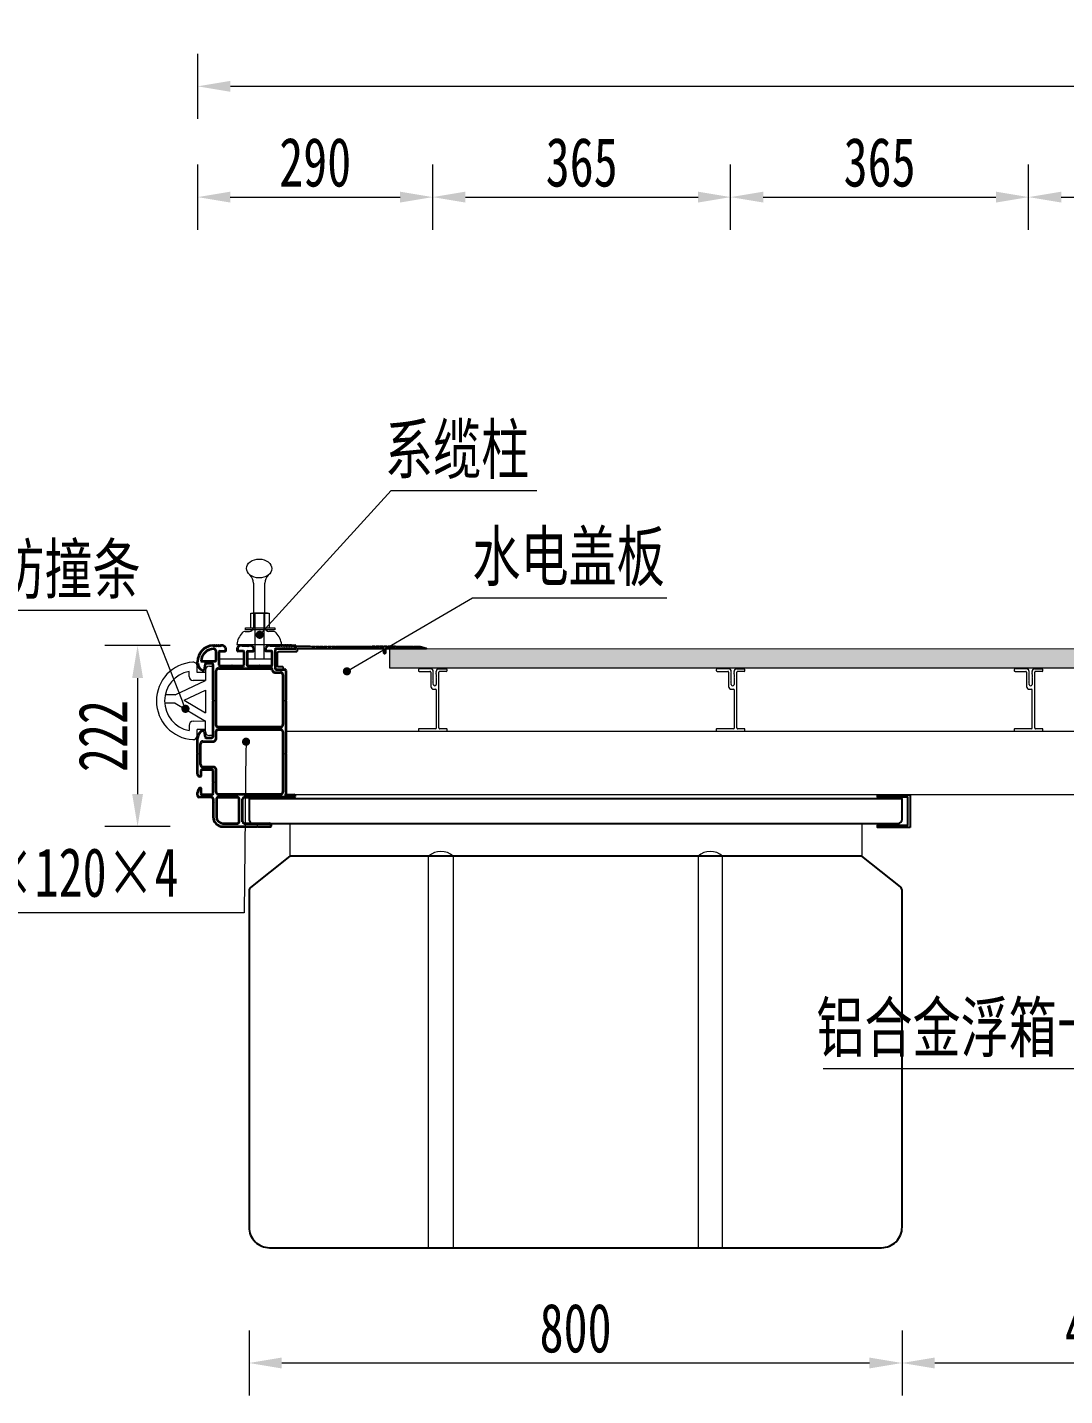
# Model space of a CAD drawing. Extents: x 36536 to 256213, y 18389 to 106449.
# Drawn here: x 246372 to 247643, y 82737 to 84414 of the extents above; entities that cross this region are included whole.
import ezdxf
from ezdxf import colors
from ezdxf.entities.mleader import LeaderData, LeaderLine
from ezdxf.math import Vec2, Vec3

# ---------------------------------------------------------------- set-up
doc = ezdxf.new("R2010")
doc.units = 0
doc.header["$LTSCALE"] = 1000
doc.header["$MEASUREMENT"] = 0
for name, color, linetype, lineweight in [('01-细实线', 3, 'Continuous', 18), ('02-标注', 3, 'Continuous', 18), ('03-中粗线', 1, 'Continuous', 35), ('结构', 52, 'Continuous', 18)]:
    doc.layers.add(name, color=color, linetype=linetype, lineweight=lineweight)
for name, color, linetype in [('_TCH_MASK', 7, 'Continuous'), ('中实线', 1, 'Continuous'), ('图层5', 6, 'Continuous')]:
    doc.layers.add(name, color=color, linetype=linetype)
doc.styles.add('3.0号字-阿文', font='', dxfattribs={"width": 0.72})
doc.styles.get('3.0号字-阿文').set_extended_font_data('FangSong_GB2312')
doc.dimstyles.new('1：20阿文', dxfattribs={"dimtxt": 3, "dimasz": 2, "dimexe": 2, "dimexo": 0, "dimtad": 1, "dimdec": 0, "dimlfac": 20, "dimzin": 0, "dimdsep": 46, "dimtxsty": '3.0号字-阿文', "dimcen": 2, "dimclrd": 3, "dimclre": 3, "dimclrt": 3, "dimadec": 0, "dimazin": 0, "dimtfac": 1, "dimtdec": 0, "dimtmove": 1, "dimatfit": 3, "dimfxl": 2, "dimfxlon": 1, "dimtolj": 1, "dimtzin": 0, "dimlwd": 18, "dimlwe": 18, "dimarcsym": 0})

# ---------------------------------------------------------------- blocks, each defined once
blk = doc.blocks.new('325')
at = {"layer": '03-中粗线', "ltscale": 0.5}
for p, q in [((76366.4, -86883.5), (76366.7, -86883.9)), ((76367, -86883.9), (76367.3, -86883.5)), ((76367.4, -86883.4), (76368.3, -86883.4)), ((76367.5, -86887.4), (76367.5, -86887.4)), ((76368.4, -86883.5), (76368.7, -86883.9)), ((76369, -86883.9), (76369.3, -86883.5)), ((76369.4, -86883.4), (76370.3, -86883.4)), ((76370, -86901.4), (76370, -86890.4)), ((76370.4, -86883.5), (76370.7, -86883.9)), ((76371, -86883.9), (76371.3, -86883.5)), ((76371.4, -86883.4), (76372.3, -86883.4)), ((76372.4, -86883.5), (76372.7, -86883.9)), ((76373, -86883.9), (76373.3, -86883.5)), ((76373.4, -86883.4), (76374.3, -86883.4)), ((76373.5, -86891.4), (76373.5, -86907.4)), ((76374.4, -86883.5), (76374.7, -86883.9)), ((76374.5, -86890.4), (76381.3, -86890.4)), ((76375, -86883.9), (76375.3, -86883.5)), ((76375.4, -86883.4), (76376.3, -86883.4)), ((76381.5, -86885.9), (76381.5, -86890.2)), ((76396.5, -86890.2), (76396.5, -86885.9)), ((76396.5, -86885.9), (76396.5, -86890.2)), ((76403.5, -86890.4), (76396.7, -86890.4)), ((76402.8, -86883.5), (76403.1, -86883.9)), ((76403.4, -86883.9), (76403.7, -86883.5)), ((76404.5, -86907.4), (76404.5, -86891.4)), ((76404.8, -86883.5), (76405.1, -86883.9)), ((76405.4, -86883.9), (76405.7, -86883.5)), ((76406.8, -86883.5), (76407.1, -86883.9)), ((76407.4, -86883.9), (76407.7, -86883.5)), ((76408, -86891.4), (76408, -86907.4)), ((76408.8, -86883.5), (76409.1, -86883.9)), ((76409, -86890.4), (76415.8, -86890.4)), ((76409.4, -86883.9), (76409.7, -86883.5)), ((76416, -86885.9), (76416, -86890.2)), ((76431, -86890.2), (76431, -86885.9)), ((76438, -86890.4), (76431.2, -86890.4)), ((76436.5, -86883.4), (76447.7, -86883.4)), ((76441.7, -86883.4), (76436.5, -86883.4)), ((76439, -86907.4), (76439, -86891.4)), ((76442.5, -86888.4), (76442.5, -86911.9)), ((76466.7, -86887.4), (76443.5, -86887.4)), ((76448.1, -86883.9), (76447.8, -86883.5)), ((76448.7, -86883.5), (76448.4, -86883.9)), ((76449.7, -86883.4), (76448.8, -86883.4)), ((76450.1, -86883.9), (76449.8, -86883.5)), ((76450.7, -86883.5), (76450.4, -86883.9)), ((76451.7, -86883.4), (76450.8, -86883.4)), ((76452.1, -86883.9), (76451.8, -86883.5)), ((76452.7, -86883.5), (76452.4, -86883.9)), ((76453.7, -86883.4), (76452.8, -86883.4)), ((76454.1, -86883.9), (76453.8, -86883.5)), ((76454.7, -86883.5), (76454.4, -86883.9)), ((76455.7, -86883.4), (76454.8, -86883.4)), ((76456.1, -86883.9), (76455.8, -86883.5)), ((76456.7, -86883.5), (76456.4, -86883.9)), ((76457.7, -86883.4), (76456.8, -86883.4)), ((76458.1, -86883.9), (76457.8, -86883.5)), ((76458.7, -86883.5), (76458.4, -86883.9)), ((76459.7, -86883.4), (76458.8, -86883.4)), ((76460.1, -86883.9), (76459.8, -86883.5)), ((76460.7, -86883.5), (76460.4, -86883.9)), ((76461.7, -86883.4), (76460.8, -86883.4)), ((76462.1, -86883.9), (76461.8, -86883.5)), ((76462.7, -86883.5), (76462.4, -86883.9)), ((76462.8, -86883.4), (76466.7, -86883.4)), ((76467.5, -86884.2), (76467.5, -86886.6)), ((76347.5, -86905), (76347.5, -86903.4)), ((76351.6, -86902.4), (76351.6, -86902.4)), ((76356.7, -86906.2), (76355.3, -86913.6)), ((76364.5, -86905.4), (76357.6, -86905.4)), ((76366.5, -86950.3), (76366.5, -86907.4)), ((76373, -86911.4), (76438, -86911.4)), ((76374.5, -86908.4), (76388.5, -86908.4)), ((76388.6, -86908.5), (76388.9, -86908.8)), ((76389.2, -86908.8), (76389.5, -86908.5)), ((76389.6, -86908.4), (76403.5, -86908.4)), ((76409, -86908.4), (76423, -86908.4)), ((76423.1, -86908.5), (76423.4, -86908.8)), ((76423.7, -86908.8), (76424, -86908.5)), ((76424.1, -86908.4), (76438, -86908.4)), ((76442, -86916.4), (76449, -86916.4)), ((76443.5, -86912.9), (76454.5, -86912.9)), ((76452, -86919.4), (76452, -86980.4)), ((76455.5, -86913.9), (76455.5, -86950.3)), ((76366.5, -86994.4), (76366.5, -86951.5)), ((76366.9, -86950.8), (76366.6, -86950.5)), ((76366.6, -86951.3), (76366.9, -86951)), ((76455.5, -86950.5), (76455.2, -86950.8)), ((76455.2, -86951), (76455.5, -86951.3)), ((76455.5, -86951.5), (76455.5, -86951.5)), ((76455.5, -86951.5), (76455.5, -87015.6)), ((76355.3, -86988.2), (76356.7, -86995.6)), ((76357.6, -86996.4), (76364.5, -86996.4)), ((76370, -86997.9), (76370, -86988.4)), ((76449, -86983.4), (76372, -86983.4)), ((76372, -86986.4), (76449, -86986.4)), ((76452, -86989.4), (76452, -87062.9)), ((76347.5, -87015.6), (76347.5, -86996.8)), ((76351, -87029.4), (76351, -87003.9)), ((76354, -87000.9), (76367, -87000.9)), ((76347.5, -87031), (76347.5, -87016.7)), ((76347.9, -87016), (76347.6, -87015.7)), ((76347.6, -87016.6), (76347.9, -87016.3)), ((76455.5, -87015.7), (76455.2, -87016)), ((76455.2, -87016.3), (76455.5, -87016.6)), ((76455.5, -87016.7), (76455.5, -87065.9)), ((76347.5, -87041.4), (76347.5, -87031)), ((76351.3, -87043.9), (76350, -87043.9)), ((76351.5, -87036.9), (76351.5, -87043.7)), ((76365.5, -87035.9), (76352.5, -87035.9)), ((76367, -87032.4), (76354, -87032.4)), ((76366.5, -87050.3), (76366.5, -87036.9)), ((76370, -87062.9), (76370, -87035.4)), ((76347.5, -87067.4), (76347.5, -87063.4)), ((76350, -87057.9), (76351.3, -87057.9)), ((76351.5, -87058.1), (76351.5, -87064.9)), ((76366.5, -87064.9), (76366.5, -87051.5)), ((76366.9, -87050.8), (76366.6, -87050.5)), ((76366.6, -87051.3), (76366.9, -87051)), ((76352.5, -87065.9), (76365.5, -87065.9)), ((76368.5, -87075.4), (76368.5, -87075.4)), ((76396.5, -87069.4), (76372.5, -87069.4)), ((76372.5, -87069.4), (76396.5, -87069.4)), ((76449, -87065.9), (76373, -87065.9)), ((76465.5, -87069.4), (76404.5, -87069.4)), ((76404.5, -87069.4), (76432.5, -87069.4)), ((76456, -87066.4), (76465.5, -87066.4)), ((76466.5, -87067.4), (76466.5, -87068.4)), ((76378.5, -87105.4), (76420, -87105.4)), ((76420.1, -87105.3), (76420.4, -87105)), ((76420.7, -87105), (76421, -87105.3)), ((76421.1, -87105.4), (76436.5, -87105.4)), ((76437.5, -87104.4), (76437.5, -87104.4))]:
    blk.add_line(p, q, dxfattribs=at)
at = {"layer": '03-中粗线'}
for p, q in [((76402, -86883.4), (76402.7, -86883.4)), ((76403.9, -86883.4), (76404.7, -86883.4)), ((76405.9, -86883.4), (76406.7, -86883.4)), ((76407.9, -86883.4), (76408.7, -86883.4)), ((76409.9, -86883.4), (76410.5, -86883.4)), ((76351.6, -86902.4), (76369, -86902.4)), ((76439, -86914), (76439, -86912.4)), ((76370, -86981.4), (76370, -86914.4)), ((76364.5, -87069.4), (76349.5, -87069.4)), ((76366.5, -87071.4), (76366.5, -87093.6)), ((76370.5, -87071.4), (76370.5, -87093.6)), ((76396.5, -87069.4), (76372.5, -87069.4)), ((76398.5, -87099.4), (76398.5, -87071.4)), ((76402.5, -87099.4), (76402.5, -87071.4)), ((76378.5, -87101.4), (76396.5, -87101.4)), ((76397.5, -87101.4), (76397.5, -87101.4)), ((76403.5, -87102.4), (76403.5, -87102.4)), ((76404.5, -87101.4), (76435.5, -87101.4))]:
    blk.add_line(p, q, dxfattribs=at)
at = {"layer": '03-中粗线', "ltscale": 0.5}
for centre, radius, start, end in [((76367.6, -86903.4), 20.1, 93.8653, 179.9146), ((76367.5, -86903.4), 15.9, 89.8166, 176.4472), ((76366.3, -86883.6), 0.2, 45, 90), ((76366.8, -86883.8), 0.2, 225, 315), ((76367, -86890.4), 3, 0, 90), ((76367.4, -86883.6), 0.2, 90, 135), ((76367.5, -86903.4), 20, 90, 90.3567), ((76368.3, -86883.6), 0.2, 45, 90), ((76368.8, -86883.8), 0.2, 225, 315), ((76369.4, -86883.6), 0.2, 90, 135), ((76370.3, -86883.6), 0.2, 45, 90), ((76370.8, -86883.8), 0.2, 225, 315), ((76371.4, -86883.6), 0.2, 90, 135), ((76372.3, -86883.6), 0.2, 45, 90), ((76372.8, -86883.8), 0.2, 225, 315), ((76373.4, -86883.6), 0.2, 90, 135), ((76374.5, -86891.4), 1, 90, 180), ((76374.3, -86883.6), 0.2, 45, 90), ((76374.8, -86883.8), 0.2, 225, 315), ((76375.4, -86883.6), 0.2, 90, 135), ((76376.4, -86889.9), 6.54, 38.1788, 91.2207), ((76381.3, -86890.2), 0.2, 270, 0.2741), ((76401.7, -86890), 6.6, 87.1926, 141.6953), ((76396.7, -86890.2), 0.2, 180, 270), ((76402.7, -86883.6), 0.2, 45, 90), ((76403.3, -86883.8), 0.2, 225, 315), ((76403.5, -86891.4), 1, 0, 90), ((76403.9, -86883.6), 0.2, 90, 135), ((76404.7, -86883.6), 0.2, 45, 90), ((76405.3, -86883.8), 0.2, 225, 315), ((76405.9, -86883.6), 0.2, 90, 135), ((76406.7, -86883.6), 0.2, 45, 90), ((76407.3, -86883.8), 0.2, 225, 315), ((76407.9, -86883.6), 0.2, 90, 135), ((76409, -86891.4), 1, 90, 180), ((76408.7, -86883.6), 0.2, 45, 90), ((76409.3, -86883.8), 0.2, 225, 315), ((76409.9, -86883.6), 0.2, 90, 135), ((76410.9, -86890), 6.6, 38.3047, 92.8074), ((76415.8, -86890.2), 0.2, 270, 0.2741), ((76436.2, -86890), 6.6, 87.1926, 141.6953), ((76431.2, -86890.2), 0.2, 180, 270), ((76438, -86891.4), 1, 0, 90), ((76443.5, -86888.4), 1, 90, 180), ((76447.7, -86883.6), 0.2, 45, 90), ((76448.2, -86883.8), 0.2, 225, 315), ((76448.8, -86883.6), 0.2, 90, 135), ((76449.7, -86883.6), 0.2, 45, 90), ((76450.2, -86883.8), 0.2, 225, 315), ((76450.8, -86883.6), 0.2, 90, 135), ((76451.7, -86883.6), 0.2, 45, 90), ((76452.2, -86883.8), 0.2, 225, 315), ((76452.8, -86883.6), 0.2, 90, 135), ((76453.7, -86883.6), 0.2, 45, 90), ((76454.2, -86883.8), 0.2, 225, 315), ((76454.8, -86883.6), 0.2, 90, 135), ((76455.7, -86883.6), 0.2, 45, 90), ((76456.2, -86883.8), 0.2, 225, 315), ((76456.8, -86883.6), 0.2, 90, 135), ((76457.7, -86883.6), 0.2, 45, 90), ((76458.2, -86883.8), 0.2, 225, 315), ((76458.8, -86883.6), 0.2, 90, 135), ((76459.7, -86883.6), 0.2, 45, 90), ((76460.2, -86883.8), 0.2, 225, 315), ((76460.8, -86883.6), 0.2, 90, 135), ((76461.7, -86883.6), 0.2, 45, 90), ((76462.2, -86883.8), 0.2, 225, 315), ((76462.8, -86883.6), 0.2, 90, 135), ((76466.7, -86884.2), 0.8, 0, 90), ((76466.7, -86886.6), 0.8, 270, 0), ((76357.4, -86905), 9.84, 179.7094, 251.9861), ((76357.6, -86906.4), 1, 90, 169.7), ((76364.5, -86907.4), 2, 360, 90), ((76369, -86901.4), 1, 270, 0), ((76373, -86914.4), 3, 90, 180), ((76374.5, -86907.4), 1, 180, 270), ((76388.5, -86908.6), 0.2, 45, 90), ((76389, -86908.6), 0.2, 225, 315), ((76389.6, -86908.6), 0.2, 90, 135), ((76403.5, -86907.4), 1, 270, 0), ((76409, -86907.4), 1, 180, 270), ((76423, -86908.6), 0.2, 45, 90), ((76423.5, -86908.6), 0.2, 225, 315), ((76424.1, -86908.6), 0.2, 90, 135), ((76438, -86907.4), 1, 270, 0), ((76438, -86912.4), 1, 0, 90), ((76443.5, -86911.9), 1, 180, 270), ((76354.3, -86913.4), 1, 270, 349.7), ((76442.1, -86913.3), 3.14, 193.5612, 269.1192), ((76449, -86919.4), 3, 0, 90), ((76454.5, -86913.9), 1, 0, 90), ((76366.7, -86950.3), 0.2, 180, 225), ((76366.7, -86951.5), 0.2, 135, 180), ((76366.8, -86950.9), 0.2, 315, 45), ((76455.3, -86950.9), 0.2, 135, 225), ((76455.3, -86950.3), 0.2, 315, 0), ((76455.3, -86951.5), 0.2, 360, 45), ((76357.6, -86996.9), 10.1, 110.0422, 179.7055), ((76354.3, -86988.4), 1.03, 10.8147, 98.718), ((76357.6, -86995.4), 1, 190.3, 270), ((76364.5, -86994.4), 2, 270, 0), ((76372, -86981.4), 2, 180, 270), ((76372, -86988.4), 2, 90, 180), ((76449, -86980.4), 3, 270, 0), ((76449, -86989.4), 3, 0, 90), ((76354, -87003.9), 3, 90, 180), ((76367, -86997.9), 3, 270, 0), ((76347.7, -87015.6), 0.2, 180, 225), ((76347.7, -87016.7), 0.2, 135, 180), ((76347.8, -87016.2), 0.2, 315, 45), ((76354, -87029.4), 3, 180, 270), ((76455.3, -87016.2), 0.2, 135, 225), ((76455.3, -87015.6), 0.2, 315, 0), ((76455.3, -87016.7), 0.2, 360, 45), ((76350, -87041.4), 2.5, 180, 270), ((76351.3, -87043.7), 0.2, 270, 0), ((76352.5, -87036.9), 1, 90, 180), ((76365.5, -87036.9), 1, 0, 90), ((76367, -87035.4), 3, 0, 90), ((76354.1, -87063.1), 6.6, 128.3047, 182.8074), ((76351.3, -87058.1), 0.2, 0, 90), ((76366.7, -87050.3), 0.2, 180, 225), ((76366.7, -87051.5), 0.2, 135, 180), ((76366.8, -87050.9), 0.2, 315, 45), ((76373, -87062.9), 3, 180, 270), ((76449, -87062.9), 3, 270, 0), ((76352.5, -87064.9), 1, 180, 270), ((76365.5, -87064.9), 1, 270, 0), ((76396.5, -87071.4), 2, 0, 90), ((76404.5, -87071.4), 2, 90, 180), ((76455.5, -87066.4), 0.5, 90, 0), ((76465.5, -87067.4), 1, 0, 90), ((76465.5, -87068.4), 1, 270, 0), ((76396.5, -87099.4), 2, 270, 0), ((76404.5, -87099.4), 2, 180, 270), ((76420, -87105.2), 0.2, 270, 315), ((76420.5, -87105.2), 0.2, 45, 135), ((76421.1, -87105.2), 0.2, 225, 270), ((76434.5, -87104.3), 3.07, 357.6884, 69.6917), ((76436.5, -87104.4), 1, 270, 0)]:
    blk.add_arc(centre, radius, start, end, dxfattribs=at)
at = {"layer": '03-中粗线'}
for centre, radius, start, end in [((76349.5, -87067.4), 2, 180, 270), ((76364.5, -87071.4), 2, 0, 90), ((76372.5, -87071.4), 2, 90, 180), ((76378.5, -87093.4), 12, 180, 270), ((76378.5, -87093.4), 8, 180, 270)]:
    blk.add_arc(centre, radius, start, end, dxfattribs=at)
blk = doc.blocks.new('*D695')
at = {"layer": '01-细实线', "color": 3, "linetype": 'Continuous', "lineweight": 18, "transparency": 16777216}
for p, q in [((248448.515, 82185.443), (248448.515, 82189.443)), ((248623.534, 82185.443), (248623.534, 82189.443)), ((248450.515, 82187.443), (248621.534, 82187.443))]:
    blk.add_line(p, q, dxfattribs=at)
at = {"layer": '01-细实线', "color": 3, "transparency": 16777216}
for points in [[(248450.515, 82187.776), (248450.515, 82187.109), (248448.515, 82187.443)], [(248621.534, 82187.776), (248621.534, 82187.109), (248623.534, 82187.443)]]:
    blk.add_solid(points, dxfattribs=at)
at = {"layer": 'Defpoints', "color": 0, "transparency": 16777216}
for p in [(248623.534, 82187.443), (248448.515, 82152.062), (248623.534, 82152.062)]:
    blk.add_point(p, dxfattribs=at)
at = {"layer": '01-细实线', "color": 3, "transparency": 16777216, "insert": (248536.025, 82189.568), "char_height": 3, "attachment_point": 5, "style": '3.0号字-阿文'}
blk.add_mtext('\\A1;3500', dxfattribs=at)
blk = doc.blocks.new('A$C4B927DFE')
at = {"color": 0, "lineweight": 5}
for p, q in [((-40.6, 66.9), (-40.6, 67.9)), ((-53.9, 64.4), (-53.9, 65.9)), ((-56.9, 44.1), (-54.6, 44.1))]:
    blk.add_line(p, q, dxfattribs=at)
at = {"color": 0, "lineweight": 0, "ltscale": 0.5}
blk.add_arc((-56.6, 48.1), 4.07, 190.1528, 265.2718, dxfattribs=at)
at = {"layer": '结构', "color": 0, "linetype": 'ByBlock', "lineweight": 0, "ltscale": 0.5}
for p, q in [((-75.6, 67.9), (-75.6, 66.9)), ((-60.4, 68.9), (-74.6, 68.9)), ((-50.9, 68.9), (-41.6, 68.9)), ((-74.6, 65.9), (-61.6, 65.9)), ((-60.6, 64.9), (-60.6, 47.4)), ((-57.8, 64.2), (-57.4, 64.4)), ((-57.4, 63.9), (-57.8, 64.2)), ((-57.8, 62.4), (-57.4, 62.6)), ((-57.4, 62.1), (-57.8, 62.4)), ((-57.8, 60.6), (-57.4, 60.8)), ((-57.4, 60.3), (-57.8, 60.6)), ((-57.8, 58.8), (-57.4, 59)), ((-57.4, 58.5), (-57.8, 58.8)), ((-57.8, 57), (-57.4, 57.2)), ((-57.4, 56.7), (-57.8, 57)), ((-57.8, 55.2), (-57.4, 55.4)), ((-57.4, 54.9), (-57.8, 55.2)), ((-57.8, 53.4), (-57.4, 53.6)), ((-57.4, 53.1), (-57.8, 53.4)), ((-57.8, 51.6), (-57.4, 51.8)), ((-57.4, 51.3), (-57.8, 51.6)), ((-57.4, 64.4), (-57.4, 65.9)), ((-57.4, 62.6), (-57.4, 63.9)), ((-57.4, 60.8), (-57.4, 62.1)), ((-57.4, 59), (-57.4, 60.3)), ((-57.4, 57.2), (-57.4, 58.5)), ((-57.4, 55.4), (-57.4, 56.7)), ((-57.4, 53.6), (-57.4, 54.9)), ((-57.4, 51.8), (-57.4, 53.1)), ((-57.4, 53.1), (-57.4, 53.1)), ((-57.4, 50.1), (-57.4, 51.3)), ((-53.5, 64.2), (-53.9, 64.4)), ((-53.9, 63.9), (-53.5, 64.2)), ((-53.9, 62.6), (-53.9, 63.9)), ((-53.5, 62.4), (-53.9, 62.6)), ((-53.9, 62.1), (-53.5, 62.4)), ((-53.9, 62.2), (-53.9, 61.9)), ((-53.9, 61.9), (-53.5, 61.7)), ((-53.5, 61.7), (-53.9, 61.4)), ((-53.9, 61.4), (-53.9, 60.1)), ((-53.9, 60.1), (-53.5, 59.9)), ((-53.5, 59.9), (-53.9, 59.6)), ((-53.9, 59.6), (-53.9, 58.3)), ((-53.9, 58.3), (-53.5, 58.1)), ((-53.5, 58.1), (-53.9, 57.8)), ((-53.9, 57.8), (-53.9, 56.5)), ((-53.9, 56.5), (-53.5, 56.3)), ((-53.5, 56.3), (-53.9, 56)), ((-53.9, 56), (-53.9, 54.7)), ((-53.9, 54.7), (-53.5, 54.5)), ((-53.5, 54.5), (-53.9, 54.2)), ((-53.9, 54.2), (-53.9, 52.9)), ((-53.9, 52.9), (-53.5, 52.7)), ((-53.5, 52.7), (-53.9, 52.4)), ((-53.9, 52.4), (-53.9, 51.1)), ((-53.9, 51.1), (-53.5, 50.9)), ((-53.5, 50.9), (-53.9, 50.6)), ((-53.9, 50.6), (-53.9, 50.1)), ((-50.6, -3.1), (-50.6, 64.9)), ((-41.6, 65.9), (-49.6, 65.9)), ((-53.6, -3.1), (-53.6, 43.1)), ((-75.6, -4.6), (-75.6, -6.6)), ((-54.6, -4.1), (-75.1, -4.1)), ((-75.1, -7.1), (-41.1, -7.1)), ((-41.1, -4.1), (-49.6, -4.1)), ((-40.6, -6.6), (-40.6, -4.6))]:
    blk.add_line(p, q, dxfattribs=at)
for centre, radius, start, end in [((-74.6, 67.9), 1, 90, 180), ((-74.6, 66.9), 1, 180, 270), ((-60.4, 65.9), 3, 360, 90.0017), ((-50.9, 65.9), 3, 89.9983, 180), ((-41.6, 67.9), 1, 0, 90), ((-41.6, 66.9), 1, 270, 360), ((-61.6, 64.9), 1, 0, 90), ((-49.6, 64.9), 1, 90, 180), ((-55.6, 50.1), 1.75, 180, 0), ((-54.6, 43.1), 1, 0, 90), ((-75.1, -4.6), 0.5, 90, 180), ((-75.1, -6.6), 0.5, 180, 270), ((-54.6, -3.1), 1, 270, 0), ((-49.6, -3.1), 1, 180, 270), ((-41.1, -4.6), 0.5, 0, 90), ((-41.1, -6.6), 0.5, 270, 0)]:
    blk.add_arc(centre, radius, start, end, dxfattribs=at)
blk = doc.blocks.new('本主梁龙骨')
at = {"layer": '_TCH_MASK', "color": 0, "rotation": 180}
blk.add_blockref('A$C4B927DFE', (-41.1, 20), dxfattribs=at)
blk = doc.blocks.new('_Dot')
at = {"color": 0, "linetype": 'ByBlock', "lineweight": -2}
blk.add_line((-0.5, 0), (-1, 0), dxfattribs=at)
at = {"color": 0, "linetype": 'ByBlock', "const_width": 0.5}
blk.add_lwpolyline([(-0.25, 0, 1), (0.25, 0, 1)], format="xyb", close=True, dxfattribs=at)
blk = doc.blocks.new('050505')
at = {"color": 5}
for p, q in [((-2730450.6, 1053019.4), (-2730450.6, 1052979.4)), ((-2729749.9, 1053019.4), (-2729749.9, 1052979.4))]:
    blk.add_line(p, q, dxfattribs=at)
at = {"color": 5, "lineweight": -3}
for points in [[(-2730450.6, 1053019.4), (-2729750.6, 1053019.3), (-2729705.6, 1053019.4, 0.413651), (-2729700.6, 1053024.4), (-2729700.6, 1053049.4), (-2730500.6, 1053049.4), (-2730500.6, 1053024.4, 0.414214), (-2730495.6, 1053019.4)], [(-2729702.5, 1052941.5), (-2729749.9, 1052979.4), (-2730450.6, 1052979.4), (-2730498.7, 1052940.9, 0.227838), (-2730500.6, 1052937), (-2730500.6, 1052524.4, 0.414214), (-2730475.6, 1052499.4), (-2729725.6, 1052499.4, 0.414214), (-2729700.6, 1052524.4), (-2729700.6, 1052937.6, 0.227838)]]:
    blk.add_lwpolyline(points, format="xyb", close=True, dxfattribs=at)
at = {"color": 5}
for points in [[(-2730280.6, 1052979.4), (-2730250.6, 1052979.4), (-2730250.6, 1052499.4), (-2730280.6, 1052499.4)], [(-2729920.6, 1052979.4), (-2729950.6, 1052979.4), (-2729950.6, 1052499.4), (-2729920.6, 1052499.4)]]:
    blk.add_lwpolyline(points, close=True, dxfattribs=at)
for centre in [(-2730265.6, 1052962.1), (-2729935.6, 1052962.1)]:
    blk.add_arc(centre, 22.9, 49.0849, 130.9151, dxfattribs=at)
blk = doc.blocks.new('*D696')
at = {"layer": '02-标注', "color": 3, "linetype": 'Continuous', "lineweight": 18, "transparency": 16777216}
for p, q in [((248451.664, 82111.212), (248451.664, 82107.212)), ((248491.664, 82111.212), (248491.664, 82107.212)), ((248453.664, 82109.212), (248489.664, 82109.212))]:
    blk.add_line(p, q, dxfattribs=at)
at = {"layer": '02-标注', "color": 3, "transparency": 16777216}
for points in [[(248453.664, 82109.545), (248453.664, 82108.878), (248451.664, 82109.212)], [(248489.664, 82109.545), (248489.664, 82108.878), (248491.664, 82109.212)]]:
    blk.add_solid(points, dxfattribs=at)
at = {"layer": 'Defpoints', "color": 0, "transparency": 16777216}
for p in [(248451.664, 82127.841), (248491.664, 82127.856), (248491.664, 82109.212)]:
    blk.add_point(p, dxfattribs=at)
at = {"layer": '02-标注', "color": 3, "transparency": 16777216, "insert": (248471.664, 82111.337), "char_height": 3, "attachment_point": 5, "style": '3.0号字-阿文'}
blk.add_mtext('\\A1;800', dxfattribs=at)
blk = doc.blocks.new('*D697')
at = {"layer": '02-标注', "color": 3, "linetype": 'Continuous', "lineweight": 18, "transparency": 16777216}
for p, q in [((248491.664, 82111.212), (248491.664, 82107.212)), ((248516.024, 82111.212), (248516.024, 82107.212)), ((248493.664, 82109.212), (248514.024, 82109.212))]:
    blk.add_line(p, q, dxfattribs=at)
at = {"layer": '02-标注', "color": 3, "transparency": 16777216}
for points in [[(248493.664, 82109.545), (248493.664, 82108.878), (248491.664, 82109.212)], [(248514.024, 82109.545), (248514.024, 82108.878), (248516.024, 82109.212)]]:
    blk.add_solid(points, dxfattribs=at)
at = {"layer": 'Defpoints', "color": 0, "transparency": 16777216}
for p in [(248491.664, 82127.856), (248516.024, 82125.554), (248516.024, 82109.212)]:
    blk.add_point(p, dxfattribs=at)
at = {"layer": '02-标注', "color": 3, "transparency": 16777216, "insert": (248503.844, 82111.337), "char_height": 3, "attachment_point": 5, "style": '3.0号字-阿文'}
blk.add_mtext('\\A1;488', dxfattribs=at)
blk = doc.blocks.new('*D701')
at = {"layer": '02-标注', "color": 3, "linetype": 'Continuous', "lineweight": 18, "transparency": 16777216}
for p, q in [((248446.833, 82153.178), (248442.833, 82153.178)), ((248444.833, 82151.178), (248444.833, 82144.078)), ((248446.833, 82142.078), (248442.833, 82142.078))]:
    blk.add_line(p, q, dxfattribs=at)
at = {"layer": '02-标注', "color": 3, "transparency": 16777216}
for points in [[(248444.5, 82151.178), (248445.166, 82151.178), (248444.833, 82153.178)], [(248444.5, 82144.078), (248445.166, 82144.078), (248444.833, 82142.078)]]:
    blk.add_solid(points, dxfattribs=at)
at = {"layer": 'Defpoints', "color": 0, "transparency": 16777216}
for p in [(248449.829, 82153.178), (248444.833, 82142.078), (248451.099, 82142.078)]:
    blk.add_point(p, dxfattribs=at)
at = {"layer": '02-标注', "color": 3, "transparency": 16777216, "insert": (248442.708, 82147.628), "char_height": 3, "attachment_point": 5, "rotation": 90, "style": '3.0号字-阿文'}
blk.add_mtext('\\A1;222', dxfattribs=at)
blk = doc.blocks.new('*D702')
at = {"layer": '02-标注', "color": 3, "linetype": 'Continuous', "lineweight": 18, "transparency": 16777216}
for p, q in [((248448.514, 82178.654), (248448.514, 82182.654)), ((248462.914, 82178.654), (248462.914, 82182.654)), ((248450.514, 82180.654), (248460.914, 82180.654))]:
    blk.add_line(p, q, dxfattribs=at)
at = {"layer": '02-标注', "color": 3, "transparency": 16777216}
for points in [[(248450.514, 82180.988), (248450.514, 82180.321), (248448.514, 82180.654)], [(248460.914, 82180.988), (248460.914, 82180.321), (248462.914, 82180.654)]]:
    blk.add_solid(points, dxfattribs=at)
at = {"layer": 'Defpoints', "color": 0, "transparency": 16777216}
for p in [(248462.914, 82180.654), (248448.514, 82152.138), (248462.914, 82147.928)]:
    blk.add_point(p, dxfattribs=at)
at = {"layer": '02-标注', "color": 3, "transparency": 16777216, "insert": (248455.714, 82182.779), "char_height": 3, "attachment_point": 5, "style": '3.0号字-阿文'}
blk.add_mtext('\\A1;290', dxfattribs=at)
blk = doc.blocks.new('*D703')
at = {"layer": '02-标注', "color": 3, "linetype": 'Continuous', "lineweight": 18, "transparency": 16777216}
for p, q in [((248462.914, 82178.654), (248462.914, 82182.654)), ((248481.164, 82178.654), (248481.164, 82182.654)), ((248464.914, 82180.654), (248479.164, 82180.654))]:
    blk.add_line(p, q, dxfattribs=at)
at = {"layer": '02-标注', "color": 3, "transparency": 16777216}
for points in [[(248464.914, 82180.988), (248464.914, 82180.321), (248462.914, 82180.654)], [(248479.164, 82180.988), (248479.164, 82180.321), (248481.164, 82180.654)]]:
    blk.add_solid(points, dxfattribs=at)
at = {"layer": 'Defpoints', "color": 0, "transparency": 16777216}
for p in [(248481.164, 82180.654), (248462.914, 82147.928), (248481.164, 82147.928)]:
    blk.add_point(p, dxfattribs=at)
at = {"layer": '02-标注', "color": 3, "transparency": 16777216, "insert": (248472.039, 82182.779), "char_height": 3, "attachment_point": 5, "style": '3.0号字-阿文'}
blk.add_mtext('\\A1;365', dxfattribs=at)
blk = doc.blocks.new('*D704')
at = {"layer": '02-标注', "color": 3, "linetype": 'Continuous', "lineweight": 18, "transparency": 16777216}
for p, q in [((248481.164, 82178.654), (248481.164, 82182.654)), ((248499.414, 82178.654), (248499.414, 82182.654)), ((248483.164, 82180.654), (248497.414, 82180.654))]:
    blk.add_line(p, q, dxfattribs=at)
at = {"layer": '02-标注', "color": 3, "transparency": 16777216}
for points in [[(248483.164, 82180.988), (248483.164, 82180.321), (248481.164, 82180.654)], [(248497.414, 82180.988), (248497.414, 82180.321), (248499.414, 82180.654)]]:
    blk.add_solid(points, dxfattribs=at)
at = {"layer": 'Defpoints', "color": 0, "transparency": 16777216}
for p in [(248499.414, 82180.654), (248481.164, 82147.928), (248499.414, 82147.928)]:
    blk.add_point(p, dxfattribs=at)
at = {"layer": '02-标注', "color": 3, "transparency": 16777216, "insert": (248490.289, 82182.779), "char_height": 3, "attachment_point": 5, "style": '3.0号字-阿文'}
blk.add_mtext('\\A1;365', dxfattribs=at)
blk = doc.blocks.new('*D705')
at = {"layer": '02-标注', "color": 3, "linetype": 'Continuous', "lineweight": 18, "transparency": 16777216}
for p, q in [((248499.414, 82178.654), (248499.414, 82182.654)), ((248517.664, 82178.654), (248517.664, 82182.654)), ((248501.414, 82180.654), (248515.664, 82180.654))]:
    blk.add_line(p, q, dxfattribs=at)
at = {"layer": '02-标注', "color": 3, "transparency": 16777216}
for points in [[(248501.414, 82180.988), (248501.414, 82180.321), (248499.414, 82180.654)], [(248515.664, 82180.988), (248515.664, 82180.321), (248517.664, 82180.654)]]:
    blk.add_solid(points, dxfattribs=at)
at = {"layer": 'Defpoints', "color": 0, "transparency": 16777216}
for p in [(248517.664, 82180.654), (248499.414, 82147.928), (248517.664, 82147.928)]:
    blk.add_point(p, dxfattribs=at)
at = {"layer": '02-标注', "color": 3, "transparency": 16777216, "insert": (248508.539, 82182.779), "char_height": 3, "attachment_point": 5, "style": '3.0号字-阿文'}
blk.add_mtext('\\A1;365', dxfattribs=at)
blk = doc.blocks.new('hajshfjsf')
at = {"layer": '01-细实线'}
h = blk.add_hatch(dxfattribs=at)
h.set_pattern_fill('AR-HBONE', color=24, scale=0.0075)
h.set_pattern_definition([(45, (252192.1856, 82396.5455), (0, 1.07763073), [2.286, -0.762]), (135, (252192.7244, 82397.0843), (1e-16, 1.07763073), [2.286, -0.762])])
h.paths.add_polyline_path([(248611.784, 82152.952), (248460.264, 82152.965), (248460.264, 82151.815), (248611.784, 82151.802)])
at = {"layer": '01-细实线', "color": 40, "true_color": 0xf8d731}
for p, q in [((248451.932, 82156.997), (248451.932, 82154.287)), ((248452.632, 82154.287), (248452.632, 82156.997)), ((248451.428, 82154.037), (248451.682, 82154.037)), ((248453.137, 82154.037), (248452.882, 82154.037)), ((248450.907, 82153.237), (248453.657, 82153.237))]:
    blk.add_line(p, q, dxfattribs=at)
at = {"layer": '01-细实线', "color": 12}
for p, q in [((248451.775, 82155.164), (248452.9, 82155.164)), ((248451.775, 82154.264), (248451.775, 82155.164)), ((248452.787, 82155.164), (248451.887, 82155.164)), ((248452.015, 82155.164), (248452.015, 82152.351)), ((248452.595, 82152.351), (248452.595, 82155.164)), ((248452.9, 82155.164), (248452.9, 82154.264)), ((248451.437, 82154.264), (248453.237, 82154.264)), ((248451.437, 82154.129), (248451.437, 82154.264)), ((248453.237, 82154.129), (248451.437, 82154.129)), ((248453.237, 82154.264), (248453.237, 82154.129)), ((248449.815, 82152.351), (248451.345, 82152.351)), ((248449.905, 82151.946), (248451.255, 82151.946)), ((248451.345, 82152.036), (248451.345, 82152.351)), ((248451.54, 82152.351), (248451.54, 82152.036)), ((248451.54, 82152.351), (248453.07, 82152.351)), ((248451.63, 82151.946), (248452.98, 82151.946)), ((248453.07, 82152.036), (248453.07, 82152.351))]:
    blk.add_line(p, q, dxfattribs=at)
at = {"layer": '01-细实线', "color": 0}
for p, q in [((248447.986, 82151.283), (248447.989, 82151.594)), ((248448.486, 82151.533), (248448.488, 82151.907)), ((248448.986, 82151.533), (248448.486, 82151.533)), ((248448.989, 82151.283), (248448.986, 82151.033)), ((248448.989, 82151.658), (248448.989, 82151.283)), ((248448.989, 82151.658), (248448.989, 82151.533)), ((248449.239, 82151.908), (248449.439, 82151.908)), ((248449.439, 82151.908), (248449.439, 82147.658)), ((248447.134, 82150.152), (248448.988, 82151.033)), ((248447.689, 82149.83), (248448.989, 82150.447)), ((248448.986, 82151.033), (248448.236, 82151.036)), ((248448.989, 82150.447), (248448.989, 82149.045)), ((248445.989, 82149.902), (248445.989, 82149.783)), ((248447.135, 82149.652), (248446.494, 82149.652)), ((248447.135, 82150.152), (248446.524, 82150.152)), ((248447.135, 82149.653), (248448.989, 82148.533)), ((248447.689, 82149.83), (248448.989, 82149.045)), ((248447.989, 82148.283), (248447.989, 82147.971)), ((248448.989, 82148.533), (248448.239, 82148.53)), ((248448.989, 82148.033), (248448.489, 82148.033)), ((248448.489, 82147.659), (248448.489, 82148.033)), ((248448.989, 82148.033), (248448.489, 82148.033)), ((248448.989, 82148.408), (248448.989, 82148.533)), ((248448.989, 82148.283), (248448.989, 82148.408)), ((248448.989, 82147.908), (248448.989, 82148.283)), ((248448.989, 82147.908), (248448.989, 82148.033)), ((248449.439, 82147.658), (248449.239, 82147.658))]:
    blk.add_line(p, q, dxfattribs=at)
at = {"layer": '01-细实线', "color": 97}
blk.add_lwpolyline([(248611.784, 82152.952), (248460.264, 82152.965), (248460.264, 82151.815), (248611.784, 82151.802)], close=True, dxfattribs=at)
at = {"layer": '01-细实线', "lineweight": -3}
blk.add_lwpolyline([(248492.164, 82142.028), (248490.164, 82142.028), (248490.164, 82142.178), (248492.014, 82142.178), (248492.014, 82143.878), (248490.164, 82143.878), (248490.164, 82144.028), (248492.164, 82144.028)], close=True, dxfattribs=at)
at = {"layer": '01-细实线', "color": 2}
for centre, radius, start, end in [((248451.234, 82156.996), 0.698, 0.03853, 46.48268), ((248453.355, 82156.991), 0.723, 136.74129, 179.56072)]:
    blk.add_arc(centre, radius, start, end, dxfattribs=at)
at = {"layer": '01-细实线', "color": 40, "true_color": 0xf8d731}
for centre, radius, start, end in [((248452.221, 82153.061), 1.325, 137.55363, 172.38185), ((248451.428, 82153.787), 0.25, 90, 137.55363), ((248451.682, 82154.287), 0.25, 270, 0), ((248452.882, 82154.287), 0.25, 180, 270), ((248453.137, 82153.787), 0.25, 42.44637, 90), ((248452.344, 82153.061), 1.325, 7.61815, 42.44637)]:
    blk.add_arc(centre, radius, start, end, dxfattribs=at)
at = {"layer": '01-细实线', "color": 0}
for centre, radius, start, end in [((248448.365, 82149.783), 2.378, 93.40987, 266.59013), ((248448.238, 82151.907), 0.25, 0, 93.40987), ((248448.331, 82149.783), 1.843, 100.68399, 259.31601), ((248448.236, 82151.283), 0.25, 180, 270), ((248449.239, 82151.658), 0.25, 90, 180), ((248448.239, 82148.283), 0.25, 90, 180), ((248449.239, 82147.908), 0.25, 180, 270), ((248448.226, 82147.672), 0.263, 267.80336, 357.12183)]:
    blk.add_arc(centre, radius, start, end, dxfattribs=at)
at = {"layer": '01-细实线', "color": 12}
for centre, start, end in [((248449.905, 82152.036), 180, 270), ((248451.255, 82152.036), 270, 0), ((248451.63, 82152.036), 180, 270), ((248452.98, 82152.036), 270, 0)]:
    blk.add_arc(centre, 0.09, start, end, dxfattribs=at)
at = {"layer": '01-细实线', "color": 2, "extrusion": (0, 0, -1)}
blk.add_ellipse((248452.282, 82157.895), major_axis=(0.776, 0), ratio=0.740815, start_param=0.795537, end_param=7.073119, dxfattribs=at)
at = {"layer": '中实线', "lineweight": 9}
for p, q in [((248453.914, 82144.028), (248453.914, 82147.928)), ((248453.914, 82147.928), (248618.134, 82147.928)), ((248618.134, 82144.028), (248453.914, 82144.028))]:
    blk.add_line(p, q, dxfattribs=at)
at = {"layer": '图层5', "color": 0}
for p, q in [((248455.493, 82153.115), (248455.685, 82153.115)), ((248455.743, 82153.115), (248455.935, 82153.115)), ((248455.993, 82153.115), (248456.185, 82153.115)), ((248456.243, 82153.115), (248456.435, 82153.115)), ((248456.493, 82153.115), (248456.685, 82153.115)), ((248456.743, 82153.115), (248456.935, 82153.115)), ((248456.993, 82153.115), (248459.123, 82153.115)), ((248460.681, 82153.115), (248461.735, 82153.115)), ((248453.364, 82151.715), (248453.714, 82151.715))]:
    blk.add_line(p, q, dxfattribs=at)
for points in [[(248455.435, 82153.115), (248454.489, 82153.115, 0.414214), (248454.464, 82153.09), (248454.464, 82152.99, -0.414214), (248454.439, 82152.965), (248453.364, 82152.965, 0.414214), (248453.264, 82152.865), (248453.264, 82151.815)], [(248453.764, 82151.765), (248453.764, 82151.815, 0.414214), (248453.714, 82151.865), (248453.464, 82151.865, -0.414214), (248453.414, 82151.915), (248453.414, 82152.715, -0.414214), (248453.514, 82152.815), (248454.589, 82152.815)], [(248462.503, 82153.015, -0.335139), (248462.514, 82153.001), (248462.514, 82152.98, -0.414214), (248462.499, 82152.965), (248460.014, 82152.965), (248460.014, 82152.715, -1), (248459.914, 82152.715), (248459.914, 82152.965), (248454.639, 82152.965, 0.414214), (248454.614, 82152.94), (248454.614, 82152.84, -0.414214), (248454.589, 82152.815)]]:
    blk.add_lwpolyline(points, format="xyb", dxfattribs=at)
for points in [[(248459.181, 82153.115), (248459.373, 82153.115)], [(248459.431, 82153.115), (248459.623, 82153.115)], [(248459.681, 82153.115), (248459.873, 82153.115)], [(248459.931, 82153.115), (248460.123, 82153.115)], [(248460.181, 82153.115), (248460.373, 82153.115)], [(248460.431, 82153.115), (248460.623, 82153.115)]]:
    blk.add_lwpolyline(points, close=True, dxfattribs=at)
blk.add_lwpolyline([(248461.793, 82153.115), (248462.152, 82153.115), (248462.503, 82153.015)], dxfattribs=at)
for centre, radius, start, end in [((248453.364, 82151.815), 0.1, 180, 270), ((248453.714, 82151.765), 0.05, 270, 0)]:
    blk.add_arc(centre, radius, start, end, dxfattribs=at)
at = {"layer": '结构', "color": 0, "linetype": 'ByBlock', "lineweight": 0, "ltscale": 0.5}
for p, q in [((248455.471, 82153.089), (248455.486, 82153.112)), ((248455.721, 82153.089), (248455.736, 82153.112)), ((248455.971, 82153.089), (248455.986, 82153.112)), ((248456.221, 82153.089), (248456.236, 82153.112)), ((248456.471, 82153.089), (248456.486, 82153.112)), ((248456.721, 82153.089), (248456.736, 82153.112)), ((248456.971, 82153.089), (248456.986, 82153.112)), ((248459.159, 82153.089), (248459.174, 82153.112)), ((248459.409, 82153.089), (248459.424, 82153.112)), ((248459.659, 82153.089), (248459.674, 82153.112)), ((248459.909, 82153.089), (248459.924, 82153.112)), ((248460.159, 82153.089), (248460.174, 82153.112)), ((248460.409, 82153.089), (248460.424, 82153.112)), ((248460.659, 82153.089), (248460.674, 82153.112))]:
    blk.add_line(p, q, dxfattribs=at)
for points in [[(248455.435, 82153.115, -0.198912), (248455.442, 82153.112), (248455.457, 82153.089)], [(248455.685, 82153.115, -0.198912), (248455.692, 82153.112), (248455.707, 82153.089)], [(248455.935, 82153.115, -0.198912), (248455.942, 82153.112), (248455.957, 82153.089)], [(248456.185, 82153.115, -0.198912), (248456.192, 82153.112), (248456.207, 82153.089)], [(248456.435, 82153.115, -0.198912), (248456.442, 82153.112), (248456.457, 82153.089)], [(248456.685, 82153.115, -0.198912), (248456.692, 82153.112), (248456.707, 82153.089)], [(248456.935, 82153.115, -0.198912), (248456.942, 82153.112), (248456.957, 82153.089)], [(248459.123, 82153.115, -0.198912), (248459.13, 82153.112), (248459.145, 82153.089)], [(248459.373, 82153.115, -0.198912), (248459.38, 82153.112), (248459.395, 82153.089)], [(248459.623, 82153.115, -0.198912), (248459.63, 82153.112), (248459.645, 82153.089)], [(248459.873, 82153.115, -0.198912), (248459.88, 82153.112), (248459.895, 82153.089)], [(248460.123, 82153.115, -0.198912), (248460.13, 82153.112), (248460.145, 82153.089)], [(248460.373, 82153.115, -0.198912), (248460.38, 82153.112), (248460.395, 82153.089)], [(248460.623, 82153.115, -0.198912), (248460.63, 82153.112), (248460.645, 82153.089)], [(248461.735, 82153.115, -0.198912), (248461.742, 82153.112), (248461.757, 82153.089)], [(248461.793, 82153.115, 0.198912), (248461.786, 82153.112), (248461.771, 82153.089)]]:
    blk.add_lwpolyline(points, format="xyb", dxfattribs=at)
for centre, start, end in [((248455.464, 82153.096), 225, 315), ((248455.493, 82153.105), 90, 135), ((248455.714, 82153.096), 225, 315), ((248455.743, 82153.105), 90, 135), ((248455.964, 82153.096), 225, 315), ((248455.993, 82153.105), 90, 135), ((248456.214, 82153.096), 225, 315), ((248456.243, 82153.105), 90, 135), ((248456.464, 82153.096), 225, 315), ((248456.493, 82153.105), 90, 135), ((248456.714, 82153.096), 225, 315), ((248456.743, 82153.105), 90, 135), ((248456.964, 82153.096), 225, 315), ((248456.993, 82153.105), 90, 135), ((248459.152, 82153.096), 225, 315), ((248459.181, 82153.105), 90, 135), ((248459.402, 82153.096), 225, 315), ((248459.431, 82153.105), 90, 135), ((248459.652, 82153.096), 225, 315), ((248459.681, 82153.105), 90, 135), ((248459.902, 82153.096), 225, 315), ((248459.931, 82153.105), 90, 135), ((248460.152, 82153.096), 225, 315), ((248460.181, 82153.105), 90, 135), ((248460.402, 82153.096), 225, 315), ((248460.431, 82153.105), 90, 135), ((248460.652, 82153.096), 225, 315), ((248460.681, 82153.105), 90, 135), ((248461.764, 82153.096), 225, 315)]:
    blk.add_arc(centre, 0.01, start, end, dxfattribs=at)
at = {"color": 4, "lineweight": -3, "xscale": 0.05019685020670295, "yscale": 0.05019685020670295, "zscale": 0.05019685020670295, "rotation": 180}
for p in [(248463.767, 82149.287), (248482.017, 82149.287), (248500.267, 82149.287)]:
    blk.add_blockref('本主梁龙骨', p, dxfattribs=at)
at = {"layer": '01-细实线', "color": 0, "lineweight": 5, "xscale": 0.05000000004656613, "yscale": 0.05000000004656613, "zscale": 0.05000000004656613}
blk.add_blockref('325', (244631.137, 86497.348), dxfattribs=at)
at = {"layer": '01-细实线', "xscale": 0.05000000004656613, "yscale": 0.05000000004656613, "zscale": 0.05000000004656613}
blk.add_blockref('050505', (384976.694, 29491.308), dxfattribs=at)
at = {"layer": '01-细实线', "color": 6}
dim = blk.add_linear_dim(base=(248623.534, 82187.443), p1=(248448.515, 82152.062), p2=(248623.534, 82152.062), dimstyle='1：20阿文', dxfattribs=at)
dim.commit()
dim.dimension.update_dxf_attribs({"geometry": '*D695', "text_midpoint": (248536.025, 82189.568)})
at = {"layer": '02-标注'}
dim = blk.add_linear_dim(base=(248462.914, 82180.654), p1=(248448.514, 82152.138), p2=(248462.914, 82147.928), text='290', dimstyle='1：20阿文', override={"dimtmove": 2}, dxfattribs=at)
dim.commit()
dim.dimension.update_dxf_attribs({"geometry": '*D702', "text_midpoint": (248455.714, 82182.779)})
for base, p1, p2, picture, middle in [((248481.164, 82180.654), (248462.914, 82147.928), (248481.164, 82147.928), '*D703', (248472.039, 82182.779)), ((248499.414, 82180.654), (248481.164, 82147.928), (248499.414, 82147.928), '*D704', (248490.289, 82182.779)), ((248517.664, 82180.654), (248499.414, 82147.928), (248517.664, 82147.928), '*D705', (248508.539, 82182.779))]:
    dim = blk.add_linear_dim(base=base, p1=p1, p2=p2, dimstyle='1：20阿文', override={"dimtmove": 2}, dxfattribs=at)
    dim.commit()
    dim.dimension.update_dxf_attribs({"geometry": picture, "text_midpoint": middle})
dim = blk.add_linear_dim(base=(248444.833, 82142.078), p1=(248449.829, 82153.178), p2=(248451.099, 82142.078), angle=90, dimstyle='1：20阿文', override={"dimtmove": 2}, dxfattribs=at)
dim.commit()
dim.dimension.update_dxf_attribs({"geometry": '*D701', "text_midpoint": (248442.708, 82147.628)})
dim = blk.add_linear_dim(base=(248491.664, 82109.212), p1=(248451.664, 82127.841), p2=(248491.664, 82127.856), dimstyle='1：20阿文', dxfattribs=at)
dim.commit()
dim.dimension.update_dxf_attribs({"geometry": '*D696', "text_midpoint": (248471.664, 82111.337)})
dim = blk.add_linear_dim(base=(248516.024, 82109.212), p1=(248491.664, 82127.856), p2=(248516.024, 82125.554), text='488', dimstyle='1：20阿文', dxfattribs=at)
dim.commit()
dim.dimension.update_dxf_attribs({"geometry": '*D697', "text_midpoint": (248503.844, 82111.337)})
at = {"layer": '01-细实线'}
ml = blk.add_multileader_mtext('Standard', dxfattribs=at)
ml.set_content('系缆柱', color=4, style='3.0号字-阿文')
ml.set_leader_properties(color=256, linetype='Continuous', lineweight=18)
ml.set_arrow_properties(name='DOT')
ml.build(insert=Vec2(0, 0))
ml.multileader.update_dxf_attribs({"has_dogleg": 0, "text_left_attachment_type": 5, "text_right_attachment_type": 5, "dogleg_length": 0.36, "arrow_head_size": 0.5})
ctx = ml.context
ctx.base_point, ctx.char_height, ctx.arrow_head_size, ctx.landing_gap_size, ctx.plane_origin = Vec3(248460.368, 82162.684), 3, 0.5, 0, Vec3(248444.5, 82151.493)
ctx.left_attachment, ctx.right_attachment, ctx.text_align_type = 5, 5, 2
notes = []
notes.append((ctx, [(1, (1, 1, 0), (248460.008, 82162.684), (1, 0), 0.36, [(0, [(248452.308, 82153.833)], 0, [])])]))
ctx.mtext.insert, ctx.mtext.alignment, ctx.mtext.flow_direction = Vec3(248468.821, 82166.706), 3, 5
ml = blk.add_multileader_mtext('Standard', dxfattribs=at)
ml.set_content('水电盖板', color=4, style='3.0号字-阿文')
ml.set_leader_properties(color=256, linetype='Continuous', lineweight=18)
ml.set_arrow_properties(name='DOT')
ml.build(insert=Vec2(0, 0))
ml.multileader.update_dxf_attribs({"has_dogleg": 0, "text_left_attachment_type": 5, "text_right_attachment_type": 5, "dogleg_length": 0.36, "arrow_head_size": 0.5})
ctx = ml.context
ctx.base_point, ctx.char_height, ctx.arrow_head_size, ctx.landing_gap_size, ctx.plane_origin = Vec3(248465.344, 82156.091), 3, 0.5, 0, Vec3(248462.617, 82150.658)
ctx.left_attachment, ctx.right_attachment = 5, 5
notes.append((ctx, [(0, (1, 1, 0), (248464.984, 82156.091), (1, 0), 0.36, [(0, [(248457.656, 82151.595)], 0, [])])]))
ctx.mtext.insert, ctx.mtext.flow_direction = Vec3(248465.344, 82160.145), 5
ml = blk.add_multileader_mtext('Standard', dxfattribs=at)
ml.set_content('橡胶防撞条', color=4, style='3.0号字-阿文')
ml.set_leader_properties(color=256, linetype='Continuous', lineweight=18)
ml.set_arrow_properties(name='DOT')
ml.build(insert=Vec2(0, 0))
ml.multileader.update_dxf_attribs({"has_dogleg": 0, "text_left_attachment_type": 5, "text_right_attachment_type": 5, "dogleg_length": 0.36, "arrow_head_size": 0.5})
ctx = ml.context
ctx.base_point, ctx.char_height, ctx.arrow_head_size, ctx.landing_gap_size, ctx.plane_origin = Vec3(248430.289, 82155.326), 3, 0.5, 0, Vec3(248464.858, 82149.248)
ctx.left_attachment, ctx.right_attachment = 5, 5
notes.append((ctx, [(0, (1, 1, 0), (248446.373, 82155.326), (-1, 0), 0.964, [(0, [(248447.767, 82149.298)], 0, [])])]))
ctx.mtext.insert, ctx.mtext.flow_direction = Vec3(248430.289, 82159.363), 5
ml = blk.add_multileader_mtext('Standard', dxfattribs=at)
ml.set_content('铝合金主梁 222×120×4', color=4, style='3.0号字-阿文')
ml.set_leader_properties(color=256, linetype='Continuous', lineweight=18)
ml.set_arrow_properties(name='DOT')
ml.build(insert=Vec2(0, 0))
ml.multileader.update_dxf_attribs({"has_dogleg": 0, "text_left_attachment_type": 5, "text_right_attachment_type": 5, "dogleg_length": 0.36, "arrow_head_size": 0.5})
ctx = ml.context
ctx.base_point, ctx.char_height, ctx.arrow_head_size, ctx.landing_gap_size, ctx.plane_origin = Vec3(248414.98, 82136.806), 3, 0.5, 0, Vec3(248451.042, 82148.039)
ctx.left_attachment, ctx.right_attachment = 5, 5
notes.append((ctx, [(1, (1, 1, 0), (248451.722, 82136.806), (-1, 0), 0.36, [(0, [(248451.479, 82147.282)], 0, [])])]))
ctx.mtext.insert, ctx.mtext.flow_direction = Vec3(248414.98, 82140.779), 5
ml = blk.add_multileader_mtext('Standard', dxfattribs=at)
ml.set_content('铝合金浮箱卡槽', color=4, style='3.0号字-阿文')
ml.set_leader_properties(color=256, linetype='Continuous', lineweight=18)
ml.set_arrow_properties(name='DOT')
ml.build(insert=Vec2(0, 0))
ml.multileader.update_dxf_attribs({"has_dogleg": 0, "text_left_attachment_type": 5, "text_right_attachment_type": 5, "dogleg_length": 0.36, "arrow_head_size": 0.5})
ctx = ml.context
ctx.base_point, ctx.char_height, ctx.arrow_head_size, ctx.landing_gap_size, ctx.plane_origin = Vec3(248486.414, 82127.24), 3, 0.5, 0, Vec3(248485.297, 82117.977)
ctx.left_attachment, ctx.right_attachment = 5, 5
notes.append((ctx, [(1, (1, 1, 0), (248508.026, 82127.24), (-1, 0), 0.36, [(0, [(248516.024, 82142.768)], 0, [])])]))
ctx.mtext.insert, ctx.mtext.flow_direction = Vec3(248486.414, 82131.278), 5
for ctx, leaders in notes:
    for number, flags, end, landing, length, lines in leaders:
        leader = LeaderData()
        leader.index, (leader.has_last_leader_line, leader.has_dogleg_vector, leader.attachment_direction) = number, flags
        leader.last_leader_point, leader.dogleg_vector, leader.dogleg_length = Vec3(end), Vec3(landing), length
        for number, points, colour, breaks in lines:
            line = LeaderLine()
            line.index, line.vertices, line.color, line.breaks = number, Vec3.list(points), colors.encode_raw_color(colour), breaks
            leader.lines.append(line)
        ctx.leaders.append(leader)

msp = doc.modelspace()

# ---------------------------------------------------------------- block references
at = {"xscale": 20, "yscale": 20, "zscale": 20}
msp.add_blockref('hajshfjsf', (-4722389.49, -1559406.988), dxfattribs=at)

doc.saveas('drawing.dxf')
